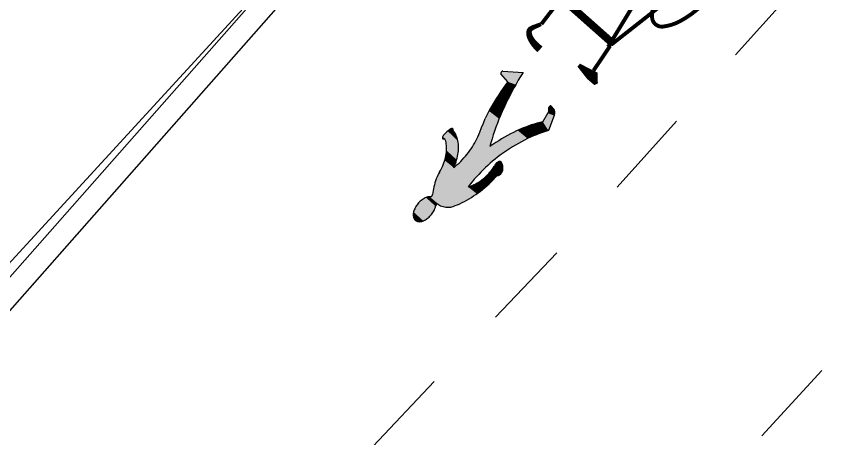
# Model space of a CAD drawing. Extents: x 421500 to 422711, y 436000 to 437000.
# Drawn here: x 422163.758 to 422168.431, y 436671.203 to 436673.574 of the extents above; entities that cross this region are included whole.
import ezdxf

# ---------------------------------------------------------------- set-up
doc = ezdxf.new("R2010")
doc.units = 0
doc.linetypes.add('716709-ExBase$0$BLIP', pattern=[1, 0.5, -0.5])
doc.layers.get('0').update_dxf_attribs({"color": 210})
for name, color, linetype in [('716709-ExBase$0$XC-LCCCarriageway', 251, 'Continuous'), ('716709-ExBase$0$XC-LCCVerges', 251, '716709-ExBase$0$BLIP'), ('Lines', 1, 'Continuous'), ('Pr-Kerb', 2, 'Continuous'), ('Pr-KerbEdge', 8, 'Continuous')]:
    doc.layers.add(name, color=color, linetype=linetype)

# ---------------------------------------------------------------- blocks, each defined once
blk = doc.blocks.new('1057S')
at = {"color": 0}
blk.add_line((-0.0634, 0.4198), (-0.0426, 0.3885), dxfattribs=at)
for points in [[(-0.2212, 1.0983, 0.0208, 0.0219, 0), (-0.2256, 1.1075, 0.0219, 0.0229, 0), (-0.2295, 1.1157, 0.0229, 0.0238, 0), (-0.233, 1.1229, 0.0238, 0.0245, 0), (-0.2361, 1.1292, 0.0245, 0.0252, 0), (-0.2388, 1.1348, 0.0252, 0.0258, 0), (-0.2411, 1.1398, 0.0258, 0.0263, 0), (-0.243, 1.1444, 0.0263, 0.0268, 0), (-0.2445, 1.1486, 0.0268, 0.0272, 0), (-0.2455, 1.1526, 0.0272, 0.0277, 0), (-0.2461, 1.1565, 0.0277, 0.0281, 0), (-0.2461, 1.1602, 0.0281, 0.0285, 0), (-0.2454, 1.164, 0.0285, 0.0289, 0), (-0.2439, 1.1677, 0.0289, 0.0294, 0), (-0.2416, 1.1714, 0.0294, 0.0299, 0), (-0.2384, 1.1753, 0.0299, 0.0305, 0), (-0.2342, 1.1793, 0.0305, 0.0313, 0), (-0.2288, 1.1835, 0.0313, 0.0321, 0), (-0.222, 1.1877, 0.0321, 0.0331, 0), (-0.2135, 1.1917, 0.0331, 0.0343, 0), (-0.203, 1.1954, 0.0343, 0.0357, 0), (-0.1902, 1.1986, 0.0357, 0.0374, 0), (-0.1749, 1.2011, 0.0374, 0.0394, 0), (-0.1566, 1.2028, 0.0394, 0.0417, 0), (-0.1352, 1.2034, 0.0417, 0.0417, 0)], [(0.0763, 1.1285, 0.0208, 0.0625, 0), (0.1717, 1.125, 0.0625, 0.0208, 0), (0.2147, 1.1434, 0.0208, 0.0208, 0)]]:
    blk.add_lwpolyline(points, format="xyseb", dxfattribs=at)
for points, const_width in [([(-0.2301, 0.951), (-0.2197, 1.0969)], 0.0208), ([(0.1345, 0.9406), (0.1553, 1.0969)], 0.0208), ([(-0.303, 0.3156), (-0.2888, 0.3622), (-0.2772, 0.4086), (-0.2678, 0.4547), (-0.2604, 0.5008), (-0.2545, 0.547), (-0.2499, 0.5936), (-0.2462, 0.6405), (-0.2431, 0.688), (-0.2403, 0.7359), (-0.2378, 0.7829), (-0.2356, 0.8273), (-0.2337, 0.8674), (-0.2322, 0.9015), (-0.2311, 0.9279), (-0.2304, 0.945), (-0.2301, 0.951)], 0.0208), ([(-0.2301, 0.9198), (0.1137, 0.9198)], 0.0417), ([(0.1104, 0.9308), (0.1246, 0.9308)], 0.0208), ([(0.1241, 0.9198), (0.1241, 0.951)], 0.0125), ([(0.2387, 0.3572), (0.1343, 0.9312)], 0.0208), ([(0.1345, 0.9198), (0.1345, 0.951)], 0.0125), ([(0.0407, 0.4614), (0.1241, 0.9198)], 0.0208), ([(-0.1989, 0.701), (-0.2301, 0.7635)], 0.0333), ([(-0.2237, 0.7663), (-0.2287, 0.7776)], 0.0125), ([(-0.2093, 0.7531), (-0.2301, 0.7948)], 0.00833), ([(-0.2268, 0.778), (-0.2281, 0.7818)], 0.00833), ([(-0.053, 0.3989), (-0.1989, 0.701)], 0.0329), ([(-0.053, 0.3989), (-0.1989, 0.701)], 0.0125), ([(-0.0239, 0.528), (-0.023, 0.5888)], 0.0417), ([(-0.0332, 0.5861), (-0.029, 0.5912), (-0.0248, 0.5947), (-0.0197, 0.5947), (-0.0168, 0.5917), (-0.0143, 0.5859)], 0.0125), ([(-0.0098, 0.4843), (-0.0292, 0.5398)], 0.0189), ([(-0.0634, 0.3989), (-0.053, 0.3677)], 0.0125), ([(0.2387, 0.3572), (0.2491, 0.3156)], 0.0208), ([(0.072, 0.3156), (0.2387, 0.3156)], 0.0417), ([(0.2491, 0.3156), (0.2387, 0.2947)], 0.0125), ([(0.0312, 0.1547), (0.0507, 0.1175)], 0.0189), ([(0.0507, 0.123), (0.0507, 0.065)], 0.0417), ([(0.0437, 0.0645), (0.0475, 0.0557), (0.053, 0.0547), (0.0577, 0.0609), (0.0627, 0.0713)], 0.0125)]:
    blk.add_lwpolyline(points, dxfattribs=dict(at, const_width=const_width))
at = {"color": 0, "const_width": 0.0208}
for points in [[(-0.303, 0.6906, 0.213749), (-0.3425, 0.6729, 0.093897), (-0.3915, 0.5914, 0.050566), (-0.4176, 0.4904, 0.037992), (-0.4282, 0.352, 0.037992), (-0.4176, 0.2137, 0.050566), (-0.3915, 0.1126, 0.093897), (-0.3425, 0.0312, 0.213749), (-0.303, 0.0135, 0.213749), (-0.2635, 0.0312, 0.093897), (-0.2146, 0.1126, 0.050566), (-0.1884, 0.2137, 0.037992), (-0.1779, 0.352, 0.037992), (-0.1884, 0.4904, 0.050566), (-0.2146, 0.5914, 0.093897), (-0.2635, 0.6729, 0.213749)], [(0.2387, 0.6906, 0.213749), (0.1992, 0.6729, 0.093897), (0.1502, 0.5914, 0.050566), (0.1241, 0.4904, 0.037992), (0.1136, 0.352, 0.037992), (0.1241, 0.2137, 0.050566), (0.1502, 0.1126, 0.093897), (0.1992, 0.0312, 0.213749), (0.2387, 0.0135, 0.213749), (0.2782, 0.0312, 0.093897), (0.3271, 0.1126, 0.050566), (0.3533, 0.2137, 0.037992), (0.3638, 0.352, 0.037992), (0.3533, 0.4904, 0.050566), (0.3271, 0.5914, 0.093897), (0.2782, 0.6729, 0.213749)], [(0.0095, 0.4823, 0.211848), (-0.0103, 0.4735, 0.094525), (-0.0347, 0.4334, 0.051213), (-0.0478, 0.3837, 0.038544), (-0.053, 0.3156, 0.038544), (-0.0478, 0.2475, 0.051213), (-0.0347, 0.1977, 0.094525), (-0.0103, 0.1577, 0.211848), (0.0095, 0.1489, 0.211848), (0.0293, 0.1577, 0.094525), (0.0537, 0.1977, 0.051213), (0.0667, 0.2475, 0.038544), (0.072, 0.3156, 0.038544), (0.0667, 0.3837, 0.051213), (0.0537, 0.4334, 0.094525), (0.0293, 0.4735, 0.211848)]]:
    blk.add_lwpolyline(points, format="xyb", close=True, dxfattribs=at)
at = {"color": 0}
for points in [[(-0.0383, 0.5868), (-0.0377, 0.5884), (-0.0371, 0.5898), (-0.0365, 0.5911), (-0.0358, 0.5922), (-0.0352, 0.5931), (-0.0346, 0.594), (-0.034, 0.5948), (-0.0334, 0.5955), (-0.0328, 0.5961), (-0.0322, 0.5967), (-0.0316, 0.5972), (-0.031, 0.5977), (-0.0305, 0.5981), (-0.0299, 0.5985), (-0.0293, 0.5989), (-0.0287, 0.5992), (-0.0281, 0.5995), (-0.0275, 0.5998), (-0.027, 0.6001), (-0.0264, 0.6004), (-0.0258, 0.6006), (-0.0252, 0.6007), (-0.0246, 0.6009), (-0.024, 0.601), (-0.0233, 0.601), (-0.0227, 0.601), (-0.0221, 0.601), (-0.0214, 0.6009), (-0.0208, 0.6008), (-0.0202, 0.6007), (-0.0196, 0.6005), (-0.0191, 0.6003), (-0.0186, 0.6001), (-0.0181, 0.5999), (-0.0176, 0.5996), (-0.0171, 0.5994), (-0.0167, 0.5991), (-0.0163, 0.5988), (-0.0159, 0.5984), (-0.0155, 0.5981), (-0.0152, 0.5978), (-0.0148, 0.5974), (-0.0144, 0.5971), (-0.0141, 0.5967), (-0.0137, 0.5963), (-0.0134, 0.5958), (-0.013, 0.5953), (-0.0126, 0.5947), (-0.0122, 0.5941), (-0.0118, 0.5934), (-0.0114, 0.5927), (-0.011, 0.5919), (-0.0105, 0.5911), (-0.0101, 0.5902), (-0.0096, 0.5893), (-0.0091, 0.5884)], [(0.0355, 0.065), (0.036, 0.0622), (0.0367, 0.0597), (0.0374, 0.0577), (0.0382, 0.0559), (0.0391, 0.0543), (0.04, 0.053), (0.0409, 0.0518), (0.0418, 0.0507), (0.0427, 0.0498), (0.0436, 0.0488), (0.0444, 0.048), (0.0453, 0.0472), (0.046, 0.0466), (0.0468, 0.0459), (0.0475, 0.0454), (0.0482, 0.045), (0.0488, 0.0446), (0.0494, 0.0443), (0.05, 0.0441), (0.0506, 0.044), (0.0511, 0.044), (0.0517, 0.044), (0.0523, 0.0442), (0.0529, 0.0444), (0.0535, 0.0446), (0.0541, 0.045), (0.0548, 0.0454), (0.0555, 0.046), (0.0563, 0.0467), (0.0571, 0.0474), (0.058, 0.0483), (0.0589, 0.0494), (0.0598, 0.0506), (0.0608, 0.052), (0.0619, 0.0535), (0.0631, 0.0553), (0.0643, 0.0573), (0.0656, 0.0596), (0.0669, 0.0621), (0.0684, 0.065)]]:
    blk.add_lwpolyline(points, dxfattribs=at)
for points in [[(-0.0387, 0.5873), (-0.0364, 0.5913), (-0.0334, 0.5962), (-0.0287, 0.5994)], [(-0.0334, 0.5962), (-0.0287, 0.5994), (-0.0241, 0.601), (-0.0184, 0.6006)], [(-0.0241, 0.601), (-0.0184, 0.6006), (-0.0148, 0.5982), (-0.0124, 0.5953)], [(-0.0148, 0.5982), (-0.0124, 0.5953), (-0.0101, 0.5909), (-0.0087, 0.5884)], [(0.0355, 0.0644), (0.0377, 0.0559), (0.0416, 0.0494), (0.0486, 0.0441)], [(0.0416, 0.0494), (0.0486, 0.0441), (0.0526, 0.0441), (0.0578, 0.0478)], [(0.0526, 0.0441), (0.0578, 0.0478), (0.0622, 0.0527), (0.0635, 0.0569)], [(0.0622, 0.0527), (0.0635, 0.0569), (0.0666, 0.0618), (0.0675, 0.065)]]:
    blk.add_solid(points, dxfattribs=at)
blk = doc.blocks.new('*U26')
at = {"linetype": 'Continuous'}
for points in [[(189.9161, 96.9712), (189.9133, 96.9686), (189.9591, 96.9709)], [(189.9591, 96.9709), (189.9133, 96.9686), (189.9619, 96.9683)], [(189.919, 96.9735), (189.9161, 96.9712), (189.9562, 96.9732)], [(189.9562, 96.9732), (189.9161, 96.9712), (189.9591, 96.9709)], [(189.9219, 96.9754), (189.919, 96.9735), (189.9532, 96.9752)], [(189.9532, 96.9752), (189.919, 96.9735), (189.9562, 96.9732)], [(189.925, 96.977), (189.9219, 96.9754), (189.9502, 96.9768)], [(189.9502, 96.9768), (189.9219, 96.9754), (189.9532, 96.9752)], [(189.9281, 96.9783), (189.925, 96.977), (189.9471, 96.9781)], [(189.9471, 96.9781), (189.925, 96.977), (189.9502, 96.9768)], [(189.9312, 96.9792), (189.9281, 96.9783), (189.944, 96.9791)], [(189.944, 96.9791), (189.9281, 96.9783), (189.9471, 96.9781)], [(189.9344, 96.9797), (189.9312, 96.9792), (189.9408, 96.9796)], [(189.9408, 96.9796), (189.9312, 96.9792), (189.944, 96.9791)], [(189.9376, 96.9798), (189.9344, 96.9797), (189.9408, 96.9796)], [(189.8935, 96.9282), (189.8925, 96.9232), (189.9814, 96.9276)], [(189.9814, 96.9276), (189.8925, 96.9232), (189.9824, 96.9225)], [(189.8947, 96.9332), (189.8935, 96.9282), (189.9803, 96.9325)], [(189.9803, 96.9325), (189.8935, 96.9282), (189.9814, 96.9276)], [(189.896, 96.938), (189.8947, 96.9332), (189.9789, 96.9374)], [(189.9789, 96.9374), (189.8947, 96.9332), (189.9803, 96.9325)], [(189.8976, 96.9426), (189.896, 96.938), (189.9774, 96.942)], [(189.9774, 96.942), (189.896, 96.938), (189.9789, 96.9374)], [(189.8994, 96.9471), (189.8976, 96.9426), (189.9757, 96.9465)], [(189.9757, 96.9465), (189.8976, 96.9426), (189.9774, 96.942)], [(189.9013, 96.9513), (189.8994, 96.9471), (189.9738, 96.9508)], [(189.9738, 96.9508), (189.8994, 96.9471), (189.9757, 96.9465)], [(189.9034, 96.9553), (189.9013, 96.9513), (189.9717, 96.9548)], [(189.9717, 96.9548), (189.9013, 96.9513), (189.9738, 96.9508)], [(189.9057, 96.959), (189.9034, 96.9553), (189.9694, 96.9586)], [(189.9694, 96.9586), (189.9034, 96.9553), (189.9717, 96.9548)], [(189.9081, 96.9625), (189.9057, 96.959), (189.967, 96.9621)], [(189.967, 96.9621), (189.9057, 96.959), (189.9694, 96.9586)], [(189.9106, 96.9657), (189.9081, 96.9625), (189.9645, 96.9653)], [(189.9645, 96.9653), (189.9081, 96.9625), (189.967, 96.9621)], [(189.9133, 96.9686), (189.9106, 96.9657), (189.9619, 96.9683)], [(189.9619, 96.9683), (189.9106, 96.9657), (189.9645, 96.9653)], [(189.8909, 96.9075), (189.8908, 96.9021), (189.9839, 96.9068)], [(189.9839, 96.9068), (189.8908, 96.9021), (189.984, 96.9015)], [(189.8908, 96.9021), (189.8909, 96.8968), (189.984, 96.9015)], [(189.8912, 96.9128), (189.8909, 96.9075), (189.9836, 96.9121)], [(189.9836, 96.9121), (189.8909, 96.9075), (189.9839, 96.9068)], [(189.984, 96.9015), (189.8909, 96.8968), (189.9839, 96.8961)], [(189.8909, 96.8968), (189.8912, 96.8915), (189.9839, 96.8961)], [(189.8918, 96.918), (189.8912, 96.9128), (189.9831, 96.9173)], [(189.9831, 96.9173), (189.8912, 96.9128), (189.9836, 96.9121)], [(189.9839, 96.8961), (189.8912, 96.8915), (189.9835, 96.8909)], [(189.8912, 96.8915), (189.8918, 96.8863), (189.9835, 96.8909)], [(189.8925, 96.9232), (189.8918, 96.918), (189.9824, 96.9225)], [(189.9824, 96.9225), (189.8918, 96.918), (189.9831, 96.9173)], [(189.9835, 96.8909), (189.8918, 96.8863), (189.9829, 96.8856)], [(189.8918, 96.8863), (189.8925, 96.8811), (189.9829, 96.8856)], [(189.9829, 96.8856), (189.8925, 96.8811), (189.9821, 96.8805)], [(189.8925, 96.8811), (189.8935, 96.8761), (189.9821, 96.8805)], [(189.9821, 96.8805), (189.8935, 96.8761), (189.9811, 96.8754)], [(189.8935, 96.8761), (189.8947, 96.8711), (189.9811, 96.8754)], [(189.9811, 96.8754), (189.8947, 96.8711), (189.9799, 96.8705)], [(189.8947, 96.8711), (189.8961, 96.8663), (189.9799, 96.8705)], [(189.9799, 96.8705), (189.8961, 96.8663), (189.9785, 96.8657)], [(189.8961, 96.8663), (189.8976, 96.8617), (189.9785, 96.8657)], [(189.9785, 96.8657), (189.8976, 96.8617), (189.9769, 96.8611)], [(189.8976, 96.8617), (189.8994, 96.8572), (189.9769, 96.8611)], [(189.9769, 96.8611), (189.8994, 96.8572), (189.9752, 96.8567)], [(189.8994, 96.8572), (189.9013, 96.853), (189.9752, 96.8567)], [(189.9752, 96.8567), (189.9013, 96.853), (189.9732, 96.8525)], [(189.9013, 96.853), (189.9034, 96.849), (189.9732, 96.8525)], [(189.9732, 96.8525), (189.9034, 96.849), (189.9725, 96.8509)], [(189.9725, 96.8509), (189.9034, 96.849), (189.9721, 96.8491)], [(189.9721, 96.8491), (189.9034, 96.849), (189.9718, 96.8472)], [(189.9034, 96.849), (189.9057, 96.8453), (189.9718, 96.8472)], [(189.9718, 96.8472), (189.9057, 96.8453), (189.9718, 96.8452)], [(189.9057, 96.8453), (189.9081, 96.8418), (189.9718, 96.8452)], [(189.9718, 96.8452), (189.9081, 96.8418), (189.9719, 96.8433)], [(189.9719, 96.8433), (189.9081, 96.8418), (189.9723, 96.8415)], [(189.9081, 96.8418), (189.9107, 96.8386), (189.9723, 96.8415)], [(189.9723, 96.8415), (189.9107, 96.8386), (189.9729, 96.8398)], [(189.9729, 96.8398), (189.9107, 96.8386), (189.9736, 96.8383)], [(189.9107, 96.8386), (189.9133, 96.8357), (189.9736, 96.8383)], [(189.9736, 96.8383), (189.9133, 96.8357), (189.9745, 96.837)], [(189.9745, 96.837), (189.9133, 96.8357), (189.9756, 96.8361)], [(189.9073, 96.7919), (189.9032, 96.7842), (190.0516, 96.7848)], [(189.9116, 96.7992), (189.9073, 96.7919), (190.044, 96.7973)], [(190.044, 96.7973), (189.9073, 96.7919), (190.0463, 96.7937)], [(190.0463, 96.7937), (189.9073, 96.7919), (190.0516, 96.7848)], [(189.9161, 96.8064), (189.9116, 96.7992), (190.0392, 96.8038)], [(190.0392, 96.8038), (189.9116, 96.7992), (190.0416, 96.8006)], [(190.0416, 96.8006), (189.9116, 96.7992), (190.044, 96.7973)], [(189.9756, 96.8361), (189.9133, 96.8357), (189.9767, 96.8355)], [(189.9133, 96.8357), (189.9161, 96.8331), (189.9767, 96.8355)], [(189.9767, 96.8355), (189.9161, 96.8331), (189.9778, 96.8353)], [(189.9778, 96.8353), (189.9161, 96.8331), (189.9829, 96.8348)], [(189.9829, 96.8348), (189.9161, 96.8331), (189.9879, 96.834)], [(189.9879, 96.834), (189.9161, 96.8331), (189.9929, 96.8329)], [(189.9161, 96.8331), (189.919, 96.8308), (189.9929, 96.8329)], [(189.9206, 96.8132), (189.9161, 96.8064), (190.0312, 96.8119)], [(190.0312, 96.8119), (189.9161, 96.8064), (190.034, 96.8094)], [(190.034, 96.8094), (189.9161, 96.8064), (190.0366, 96.8067)], [(190.0366, 96.8067), (189.9161, 96.8064), (190.0392, 96.8038)], [(189.9929, 96.8329), (189.919, 96.8308), (189.9979, 96.8314)], [(189.9979, 96.8314), (189.919, 96.8308), (190.0029, 96.8296)], [(189.919, 96.8308), (189.92, 96.8299), (190.0029, 96.8296)], [(189.92, 96.8299), (189.9209, 96.8287), (190.0029, 96.8296)], [(189.9214, 96.8146), (189.9206, 96.8132), (190.0312, 96.8119)], [(190.0029, 96.8296), (189.9209, 96.8287), (190.0078, 96.8275)], [(189.9209, 96.8287), (189.9217, 96.8272), (190.0078, 96.8275)], [(189.9221, 96.8162), (189.9214, 96.8146), (190.0267, 96.8157)], [(190.0267, 96.8157), (189.9214, 96.8146), (190.0312, 96.8119)], [(190.0078, 96.8275), (189.9217, 96.8272), (190.0126, 96.825)], [(189.9217, 96.8272), (189.9222, 96.8255), (190.0126, 96.825)], [(189.9225, 96.818), (189.9221, 96.8162), (190.0267, 96.8157)], [(189.9222, 96.8255), (189.9226, 96.8237), (190.0126, 96.825)], [(189.9228, 96.8199), (189.9225, 96.818), (190.0221, 96.8191)], [(190.0221, 96.8191), (189.9225, 96.818), (190.0267, 96.8157)], [(190.0126, 96.825), (189.9226, 96.8237), (190.0174, 96.8222)], [(189.9226, 96.8237), (189.9228, 96.8218), (190.0174, 96.8222)], [(190.0174, 96.8222), (189.9228, 96.8218), (190.0221, 96.8191)], [(189.9228, 96.8218), (189.9228, 96.8199), (190.0221, 96.8191)], [(189.8882, 96.7515), (189.8849, 96.7428), (190.0712, 96.7466)], [(189.8917, 96.76), (189.8882, 96.7515), (190.0666, 96.7565)], [(190.0666, 96.7565), (189.8882, 96.7515), (190.0712, 96.7466)], [(189.8954, 96.7683), (189.8917, 96.76), (190.0618, 96.7661)], [(190.0618, 96.7661), (189.8917, 96.76), (190.0666, 96.7565)], [(189.8992, 96.7764), (189.8954, 96.7683), (190.0568, 96.7756)], [(190.0568, 96.7756), (189.8954, 96.7683), (190.0618, 96.7661)], [(189.9032, 96.7842), (189.8992, 96.7764), (190.0568, 96.7756)], [(190.0516, 96.7848), (189.9032, 96.7842), (190.0568, 96.7756)], [(189.8742, 96.703), (189.8735, 96.6973), (190.0919, 96.6939)], [(189.8751, 96.7087), (189.8742, 96.703), (190.0881, 96.7049)], [(190.0881, 96.7049), (189.8742, 96.703), (190.0919, 96.6939)], [(189.8762, 96.7142), (189.8751, 96.7087), (190.0881, 96.7049)], [(189.8774, 96.7196), (189.8762, 96.7142), (190.0842, 96.7156)], [(190.0842, 96.7156), (189.8762, 96.7142), (190.0881, 96.7049)], [(189.8789, 96.7249), (189.8774, 96.7196), (190.0842, 96.7156)], [(189.8818, 96.734), (189.8789, 96.7249), (190.08, 96.7261)], [(190.08, 96.7261), (189.8789, 96.7249), (190.0842, 96.7156)], [(189.8849, 96.7428), (189.8818, 96.734), (190.0757, 96.7364)], [(190.0757, 96.7364), (189.8818, 96.734), (190.08, 96.7261)], [(190.0712, 96.7466), (189.8849, 96.7428), (190.0757, 96.7364)], [(189.8657, 96.6629), (189.8632, 96.6547), (190.0423, 96.661)], [(190.0423, 96.661), (189.8632, 96.6547), (190.042, 96.6468)], [(189.8679, 96.6713), (189.8657, 96.6629), (190.0423, 96.661)], [(189.87, 96.6799), (189.8679, 96.6713), (190.0988, 96.6716)], [(190.0988, 96.6716), (189.8679, 96.6713), (190.102, 96.6602)], [(189.8679, 96.6713), (190.0423, 96.661), (190.102, 96.6602)], [(189.8718, 96.6885), (189.87, 96.6799), (190.0954, 96.6829)], [(190.0954, 96.6829), (189.87, 96.6799), (190.0988, 96.6716)], [(189.8735, 96.6973), (189.8718, 96.6885), (190.0919, 96.6939)], [(190.0919, 96.6939), (189.8718, 96.6885), (190.0954, 96.6829)], [(190.0423, 96.661), (190.0459, 96.6557), (190.102, 96.6602)], [(190.102, 96.6602), (190.0459, 96.6557), (190.105, 96.6486)], [(189.8481, 96.6162), (189.8445, 96.6092), (189.9121, 96.6125)], [(189.8515, 96.6235), (189.8481, 96.6162), (189.9149, 96.6211)], [(189.9149, 96.6211), (189.8481, 96.6162), (189.9121, 96.6125)], [(189.8547, 96.631), (189.8515, 96.6235), (189.9176, 96.63)], [(189.9176, 96.63), (189.8515, 96.6235), (189.9149, 96.6211)], [(189.8577, 96.6387), (189.8547, 96.631), (190.0419, 96.6326)], [(190.0419, 96.6326), (189.8547, 96.631), (189.9176, 96.63)], [(189.8606, 96.6466), (189.8577, 96.6387), (190.0419, 96.6326)], [(189.8632, 96.6547), (189.8606, 96.6466), (190.042, 96.6468)], [(190.042, 96.6468), (189.8606, 96.6466), (190.0419, 96.6326)], [(190.0419, 96.6326), (189.9176, 96.63), (190.042, 96.6184)], [(189.9176, 96.63), (189.9194, 96.6202), (190.042, 96.6184)], [(189.9194, 96.6202), (189.921, 96.6103), (190.042, 96.6184)], [(190.042, 96.6184), (189.921, 96.6103), (190.0423, 96.6042)], [(190.0459, 96.6557), (190.0494, 96.6502), (190.105, 96.6486)], [(190.0494, 96.6502), (190.0528, 96.6444), (190.105, 96.6486)], [(190.105, 96.6486), (190.0528, 96.6444), (190.1078, 96.6369)], [(190.0528, 96.6444), (190.056, 96.6385), (190.1078, 96.6369)], [(190.056, 96.6385), (190.059, 96.6323), (190.1078, 96.6369)], [(190.1078, 96.6369), (190.059, 96.6323), (190.1103, 96.6251)], [(190.059, 96.6323), (190.0619, 96.6259), (190.1103, 96.6251)], [(190.0619, 96.6259), (190.0647, 96.6193), (190.1103, 96.6251)], [(190.1103, 96.6251), (190.0647, 96.6193), (190.1127, 96.6131)], [(190.0647, 96.6193), (190.0673, 96.6125), (190.1127, 96.6131)], [(189.82, 96.5723), (189.8154, 96.5671), (189.8951, 96.5722)], [(189.8951, 96.5722), (189.8154, 96.5671), (189.8912, 96.5648)], [(189.8244, 96.5777), (189.82, 96.5723), (189.8951, 96.5722)], [(189.8287, 96.5835), (189.8244, 96.5777), (189.8989, 96.5798)], [(189.8989, 96.5798), (189.8244, 96.5777), (189.8951, 96.5722)], [(189.8329, 96.5895), (189.8287, 96.5835), (189.9025, 96.5877)], [(189.9025, 96.5877), (189.8287, 96.5835), (189.8989, 96.5798)], [(189.9058, 96.5958), (189.8329, 96.5895), (189.9025, 96.5877)], [(189.8369, 96.5958), (189.8329, 96.5895), (189.9058, 96.5958)], [(189.8408, 96.6024), (189.8369, 96.5958), (189.9058, 96.5958)], [(189.8445, 96.6092), (189.8408, 96.6024), (189.9091, 96.604)], [(189.9091, 96.604), (189.8408, 96.6024), (189.9058, 96.5958)], [(189.9121, 96.6125), (189.8445, 96.6092), (189.9091, 96.604)], [(189.921, 96.6103), (189.9225, 96.6004), (190.0423, 96.6042)], [(190.0423, 96.6042), (189.9225, 96.6004), (190.0429, 96.59)], [(189.9225, 96.6004), (189.9237, 96.5903), (190.0429, 96.59)], [(189.9237, 96.5903), (189.9247, 96.5802), (190.0429, 96.59)], [(190.0429, 96.59), (189.9247, 96.5802), (190.0437, 96.5758)], [(189.9247, 96.5802), (189.9255, 96.5701), (190.0437, 96.5758)], [(190.0437, 96.5758), (189.9255, 96.5701), (190.0446, 96.5617)], [(189.9255, 96.5701), (189.926, 96.5599), (190.0446, 96.5617)], [(190.1127, 96.6131), (190.0673, 96.6125), (190.1149, 96.6011)], [(190.0673, 96.6125), (190.0697, 96.6056), (190.1149, 96.6011)], [(190.0697, 96.6056), (190.0719, 96.5985), (190.1149, 96.6011)], [(190.1149, 96.6011), (190.0719, 96.5985), (190.1168, 96.5889)], [(190.0719, 96.5985), (190.074, 96.5913), (190.1168, 96.5889)], [(190.074, 96.5913), (190.0759, 96.5839), (190.1168, 96.5889)], [(190.1168, 96.5889), (190.0759, 96.5839), (190.1186, 96.5767)], [(190.0759, 96.5839), (190.0776, 96.5764), (190.1186, 96.5767)], [(190.1186, 96.5767), (190.0776, 96.5764), (190.1201, 96.5644)], [(190.0776, 96.5764), (190.0792, 96.5688), (190.1201, 96.5644)], [(190.0792, 96.5688), (190.0805, 96.5611), (190.1201, 96.5644)], [(189.7646, 96.5348), (189.7645, 96.5326), (189.8694, 96.5316)], [(189.7645, 96.5326), (189.7649, 96.5258), (189.8694, 96.5316)], [(189.7649, 96.5369), (189.7646, 96.5348), (189.8694, 96.5316)], [(189.7654, 96.539), (189.7649, 96.5369), (189.8741, 96.5377)], [(189.8741, 96.5377), (189.7649, 96.5369), (189.8694, 96.5316)], [(189.8694, 96.5316), (189.7649, 96.5258), (189.8646, 96.5258)], [(189.7649, 96.5258), (189.7654, 96.5191), (189.8597, 96.5203)], [(189.8646, 96.5258), (189.7649, 96.5258), (189.8597, 96.5203)], [(189.7661, 96.5408), (189.7654, 96.539), (189.7805, 96.5399)], [(189.7805, 96.5399), (189.7654, 96.539), (189.8741, 96.5377)], [(189.7669, 96.5425), (189.7661, 96.5408), (189.7797, 96.5417)], [(189.7797, 96.5417), (189.7661, 96.5408), (189.7805, 96.5399)], [(189.7679, 96.544), (189.7669, 96.5425), (189.7788, 96.5433)], [(189.7788, 96.5433), (189.7669, 96.5425), (189.7797, 96.5417)], [(189.769, 96.5452), (189.7679, 96.544), (189.7778, 96.5446)], [(189.7778, 96.5446), (189.7679, 96.544), (189.7788, 96.5433)], [(189.7702, 96.5461), (189.769, 96.5452), (189.7766, 96.5457)], [(189.7766, 96.5457), (189.769, 96.5452), (189.7778, 96.5446)], [(189.7714, 96.5467), (189.7702, 96.5461), (189.7754, 96.5464)], [(189.7754, 96.5464), (189.7702, 96.5461), (189.7766, 96.5457)], [(189.7741, 96.5469), (189.7714, 96.5467), (189.7754, 96.5464)], [(189.7728, 96.5469), (189.7714, 96.5467), (189.7741, 96.5469)], [(189.7857, 96.5428), (189.7805, 96.5399), (189.8741, 96.5377)], [(189.7909, 96.546), (189.7857, 96.5428), (189.8786, 96.5441)], [(189.8786, 96.5441), (189.7857, 96.5428), (189.8741, 96.5377)], [(189.796, 96.5496), (189.7909, 96.546), (189.8786, 96.5441)], [(189.801, 96.5535), (189.796, 96.5496), (189.8829, 96.5507)], [(189.8829, 96.5507), (189.796, 96.5496), (189.8786, 96.5441)], [(189.8059, 96.5577), (189.801, 96.5535), (189.8872, 96.5576)], [(189.8872, 96.5576), (189.801, 96.5535), (189.8829, 96.5507)], [(189.8107, 96.5622), (189.8059, 96.5577), (189.8872, 96.5576)], [(189.8154, 96.5671), (189.8107, 96.5622), (189.8912, 96.5648)], [(189.8912, 96.5648), (189.8107, 96.5622), (189.8872, 96.5576)], [(190.0446, 96.5617), (189.926, 96.5599), (190.0458, 96.5476)], [(189.926, 96.5599), (189.9264, 96.5497), (190.0458, 96.5476)], [(189.9265, 96.5292), (189.9262, 96.519), (190.0488, 96.5197)], [(189.9264, 96.5497), (189.9265, 96.5395), (190.0458, 96.5476)], [(190.0458, 96.5476), (189.9265, 96.5395), (190.0472, 96.5336)], [(189.9265, 96.5395), (189.9265, 96.5292), (190.0472, 96.5336)], [(190.0472, 96.5336), (189.9265, 96.5292), (190.0488, 96.5197)], [(190.1201, 96.5644), (190.0805, 96.5611), (190.1214, 96.552)], [(190.0805, 96.5611), (190.0816, 96.5533), (190.1214, 96.552)], [(190.0816, 96.5533), (190.0826, 96.5454), (190.1214, 96.552)], [(190.1214, 96.552), (190.0826, 96.5454), (190.1225, 96.5395)], [(190.0826, 96.5454), (190.0831, 96.538), (190.1225, 96.5395)], [(190.1225, 96.5395), (190.0831, 96.538), (190.1234, 96.527)], [(190.0831, 96.538), (190.0833, 96.5306), (190.1234, 96.527)], [(190.0833, 96.5306), (190.0834, 96.5231), (190.1234, 96.527)], [(190.1234, 96.527), (190.0834, 96.5231), (190.1241, 96.5145)], [(189.8597, 96.5203), (189.7654, 96.5191), (189.8547, 96.5151)], [(189.7654, 96.5191), (189.7662, 96.5124), (189.8547, 96.5151)], [(189.8547, 96.5151), (189.7662, 96.5124), (189.8496, 96.5103)], [(189.7662, 96.5124), (189.7671, 96.5057), (189.8496, 96.5103)], [(189.8496, 96.5103), (189.7671, 96.5057), (189.8443, 96.5057)], [(189.7671, 96.5057), (189.7682, 96.4992), (189.8443, 96.5057)], [(189.8443, 96.5057), (189.7682, 96.4992), (189.839, 96.5015)], [(189.839, 96.5015), (189.7682, 96.4992), (189.8335, 96.4975)], [(189.7682, 96.4992), (189.7695, 96.4927), (189.8335, 96.4975)], [(189.8335, 96.4975), (189.7695, 96.4927), (189.828, 96.494)], [(189.828, 96.494), (189.7695, 96.4927), (189.8225, 96.4907)], [(189.7695, 96.4927), (189.771, 96.4864), (189.8225, 96.4907)], [(189.8225, 96.4907), (189.771, 96.4864), (189.8168, 96.4878)], [(189.8168, 96.4878), (189.771, 96.4864), (189.8111, 96.4853)], [(189.771, 96.4864), (189.7727, 96.4802), (189.8111, 96.4853)], [(189.8111, 96.4853), (189.7727, 96.4802), (189.8053, 96.4831)], [(189.8053, 96.4831), (189.7727, 96.4802), (189.7995, 96.4813)], [(189.7995, 96.4813), (189.7727, 96.4802), (189.7937, 96.4798)], [(189.7727, 96.4802), (189.7733, 96.4783), (189.7937, 96.4798)], [(189.7937, 96.4798), (189.7733, 96.4783), (189.7878, 96.4787)], [(189.9241, 96.4885), (189.9229, 96.4785), (190.0549, 96.4783)], [(189.925, 96.4986), (189.9241, 96.4885), (190.0527, 96.492)], [(190.0527, 96.492), (189.9241, 96.4885), (190.0549, 96.4783)], [(189.9257, 96.5088), (189.925, 96.4986), (190.0507, 96.5058)], [(190.0507, 96.5058), (189.925, 96.4986), (190.0527, 96.492)], [(189.9262, 96.519), (189.9257, 96.5088), (190.0507, 96.5058)], [(190.0488, 96.5197), (189.9262, 96.519), (190.0507, 96.5058)], [(190.0804, 96.4863), (190.0791, 96.4791), (190.1331, 96.4838)], [(190.1331, 96.4838), (190.0791, 96.4791), (190.1324, 96.4814)], [(190.1324, 96.4814), (190.0791, 96.4791), (190.1315, 96.479)], [(190.0814, 96.4935), (190.0804, 96.4863), (190.1342, 96.4919)], [(190.1342, 96.4919), (190.0804, 96.4863), (190.134, 96.4891)], [(190.134, 96.4891), (190.0804, 96.4863), (190.1337, 96.4865)], [(190.1337, 96.4865), (190.0804, 96.4863), (190.1331, 96.4838)], [(190.0822, 96.5008), (190.0814, 96.4935), (190.1334, 96.5)], [(190.1334, 96.5), (190.0814, 96.4935), (190.1338, 96.4974)], [(190.1338, 96.4974), (190.0814, 96.4935), (190.1341, 96.4947)], [(190.1341, 96.4947), (190.0814, 96.4935), (190.1342, 96.4919)], [(190.0828, 96.5082), (190.0822, 96.5008), (190.1309, 96.5072)], [(190.1309, 96.5072), (190.0822, 96.5008), (190.1319, 96.505)], [(190.1319, 96.505), (190.0822, 96.5008), (190.1328, 96.5026)], [(190.1328, 96.5026), (190.0822, 96.5008), (190.1334, 96.5)], [(190.0832, 96.5157), (190.0828, 96.5082), (190.1241, 96.5145)], [(190.1241, 96.5145), (190.0828, 96.5082), (190.1256, 96.5136)], [(190.1256, 96.5136), (190.0828, 96.5082), (190.1271, 96.5124)], [(190.1271, 96.5124), (190.0828, 96.5082), (190.1285, 96.5109)], [(190.1285, 96.5109), (190.0828, 96.5082), (190.1298, 96.5092)], [(190.1298, 96.5092), (190.0828, 96.5082), (190.1309, 96.5072)], [(190.0834, 96.5231), (190.0832, 96.5157), (190.1241, 96.5145)], [(189.7878, 96.4787), (189.7733, 96.4783), (189.787, 96.4769)], [(189.7733, 96.4783), (189.7741, 96.4766), (189.787, 96.4769)], [(189.787, 96.4769), (189.7741, 96.4766), (189.7861, 96.4754)], [(189.7741, 96.4766), (189.7751, 96.4751), (189.7861, 96.4754)], [(189.7861, 96.4754), (189.7751, 96.4751), (189.785, 96.4741)], [(189.7751, 96.4751), (189.7762, 96.4739), (189.785, 96.4741)], [(189.785, 96.4741), (189.7762, 96.4739), (189.7838, 96.4731)], [(189.7762, 96.4739), (189.7774, 96.4729), (189.7838, 96.4731)], [(189.7838, 96.4731), (189.7774, 96.4729), (189.7826, 96.4724)], [(189.7774, 96.4729), (189.7787, 96.4723), (189.7826, 96.4724)], [(189.7826, 96.4724), (189.7787, 96.4723), (189.7813, 96.472)], [(189.7787, 96.4723), (189.78, 96.472), (189.7813, 96.472)], [(189.9163, 96.4391), (189.9142, 96.4295), (190.0628, 96.4377)], [(190.0628, 96.4377), (189.9142, 96.4295), (190.0665, 96.423)], [(189.9183, 96.4488), (189.9163, 96.4391), (190.0628, 96.4377)], [(189.9201, 96.4586), (189.9183, 96.4488), (190.06, 96.4511)], [(190.06, 96.4511), (189.9183, 96.4488), (190.0628, 96.4377)], [(189.9216, 96.4685), (189.9201, 96.4586), (190.0574, 96.4647)], [(190.0574, 96.4647), (189.9201, 96.4586), (190.06, 96.4511)], [(189.9229, 96.4785), (189.9216, 96.4685), (190.0549, 96.4783)], [(190.0549, 96.4783), (189.9216, 96.4685), (190.0574, 96.4647)], [(190.0784, 96.4733), (190.0783, 96.4703), (190.1269, 96.4707)], [(190.1269, 96.4707), (190.0783, 96.4703), (190.1243, 96.4669)], [(190.0783, 96.4703), (190.0784, 96.4673), (190.1243, 96.4669)], [(190.0786, 96.4762), (190.0784, 96.4733), (190.1293, 96.4748)], [(190.1293, 96.4748), (190.0784, 96.4733), (190.1269, 96.4707)], [(190.0784, 96.4673), (190.0788, 96.4644), (190.1243, 96.4669)], [(190.0791, 96.4791), (190.0786, 96.4762), (190.1315, 96.479)], [(190.1315, 96.479), (190.0786, 96.4762), (190.1293, 96.4748)], [(190.1243, 96.4669), (190.0788, 96.4644), (190.1216, 96.4634)], [(190.0788, 96.4644), (190.0793, 96.4616), (190.1216, 96.4634)], [(190.1216, 96.4634), (190.0793, 96.4616), (190.1188, 96.4602)], [(190.0793, 96.4616), (190.08, 96.4589), (190.1188, 96.4602)], [(190.1188, 96.4602), (190.08, 96.4589), (190.1159, 96.4572)], [(190.08, 96.4589), (190.081, 96.4563), (190.1159, 96.4572)], [(190.1159, 96.4572), (190.081, 96.4563), (190.1129, 96.4546)], [(190.081, 96.4563), (190.0821, 96.454), (190.1129, 96.4546)], [(190.1129, 96.4546), (190.0821, 96.454), (190.1098, 96.4522)], [(190.0821, 96.454), (190.0833, 96.4519), (190.1098, 96.4522)], [(190.1098, 96.4522), (190.0833, 96.4519), (190.1066, 96.4502)], [(190.0833, 96.4519), (190.0847, 96.45), (190.1066, 96.4502)], [(190.1066, 96.4502), (190.0847, 96.45), (190.1033, 96.4485)], [(190.0847, 96.45), (190.0863, 96.4485), (190.1033, 96.4485)], [(190.0863, 96.4485), (190.0879, 96.4472), (190.1, 96.4472)], [(190.1033, 96.4485), (190.0863, 96.4485), (190.1, 96.4472)], [(190.0879, 96.4472), (190.0896, 96.4463), (190.1, 96.4472)], [(190.1, 96.4472), (190.0896, 96.4463), (190.0967, 96.4461)], [(190.0896, 96.4463), (190.0913, 96.4458), (190.0967, 96.4461)], [(190.0967, 96.4461), (190.0913, 96.4458), (190.0949, 96.4457)], [(190.0913, 96.4458), (190.0931, 96.4455), (190.0949, 96.4457)], [(189.9058, 96.3996), (189.8996, 96.3794), (189.9819, 96.3887)], [(189.9957, 96.42), (189.9058, 96.3996), (189.9887, 96.4044)], [(189.9118, 96.42), (189.9058, 96.3996), (189.9957, 96.42)], [(189.9887, 96.4044), (189.9058, 96.3996), (189.9819, 96.3887)], [(189.9142, 96.4295), (189.9118, 96.42), (190.0665, 96.423)], [(190.0665, 96.423), (189.9118, 96.42), (189.9957, 96.42)], [(190.0665, 96.423), (189.9957, 96.42), (190.0704, 96.4083)], [(189.9957, 96.42), (189.9997, 96.4056), (190.0704, 96.4083)], [(190.0704, 96.4083), (189.9997, 96.4056), (190.0744, 96.3938)], [(189.9997, 96.4056), (190.0039, 96.3913), (190.0744, 96.3938)], [(190.0744, 96.3938), (190.0039, 96.3913), (190.0786, 96.3794)], [(190.0039, 96.3913), (190.0083, 96.3772), (190.0786, 96.3794)], [(189.8932, 96.3593), (189.8867, 96.3394), (189.9688, 96.3566)], [(189.9688, 96.3566), (189.8867, 96.3394), (189.9625, 96.3402)], [(189.8996, 96.3794), (189.8932, 96.3593), (189.9752, 96.3727)], [(189.9752, 96.3727), (189.8932, 96.3593), (189.9688, 96.3566)], [(189.9819, 96.3887), (189.8996, 96.3794), (189.9752, 96.3727)], [(190.0786, 96.3794), (190.0083, 96.3772), (190.0831, 96.3652)], [(190.0083, 96.3772), (190.0129, 96.3632), (190.0831, 96.3652)], [(190.0831, 96.3652), (190.0129, 96.3632), (190.0877, 96.3512)], [(190.0129, 96.3632), (190.0176, 96.3495), (190.0877, 96.3512)], [(190.0877, 96.3512), (190.0176, 96.3495), (190.0925, 96.3373)], [(190.0176, 96.3495), (190.0225, 96.3359), (190.0925, 96.3373)], [(189.8766, 96.3049), (189.8734, 96.29), (189.9448, 96.29)], [(189.8799, 96.3196), (189.8766, 96.3049), (189.9506, 96.3069)], [(189.9506, 96.3069), (189.8766, 96.3049), (189.9448, 96.29)], [(189.8867, 96.3394), (189.8799, 96.3196), (189.9564, 96.3236)], [(189.9564, 96.3236), (189.8799, 96.3196), (189.9506, 96.3069)], [(189.9625, 96.3402), (189.8867, 96.3394), (189.9564, 96.3236)], [(190.0925, 96.3373), (190.0225, 96.3359), (190.0974, 96.3236)], [(190.0225, 96.3359), (190.0276, 96.3224), (190.0974, 96.3236)], [(190.0974, 96.3236), (190.0276, 96.3224), (190.1026, 96.3101)], [(190.0276, 96.3224), (190.0329, 96.3092), (190.1026, 96.3101)], [(190.1026, 96.3101), (190.0329, 96.3092), (190.1079, 96.2968)], [(190.0329, 96.3092), (190.0383, 96.2961), (190.1079, 96.2968)], [(189.8677, 96.2599), (189.8651, 96.2447), (189.934, 96.2556)], [(189.8705, 96.275), (189.8677, 96.2599), (189.9393, 96.2729)], [(189.9393, 96.2729), (189.8677, 96.2599), (189.934, 96.2556)], [(189.9448, 96.29), (189.8705, 96.275), (189.9393, 96.2729)], [(189.8734, 96.29), (189.8705, 96.275), (189.9448, 96.29)], [(190.1079, 96.2968), (190.0383, 96.2961), (190.1134, 96.2836)], [(190.0383, 96.2961), (190.0439, 96.2833), (190.1134, 96.2836)], [(190.1134, 96.2836), (190.0439, 96.2833), (190.1191, 96.2707)], [(190.0439, 96.2833), (190.0497, 96.2706), (190.1191, 96.2707)], [(190.1191, 96.2707), (190.0497, 96.2706), (190.1249, 96.258)], [(190.0497, 96.2706), (190.0556, 96.2581), (190.1249, 96.258)], [(190.0556, 96.2581), (190.0617, 96.2459), (190.1249, 96.258)], [(190.1249, 96.258), (190.0617, 96.2459), (190.1309, 96.2455)], [(189.8605, 96.2141), (189.8585, 96.1987), (189.9193, 96.2028)], [(189.8627, 96.2295), (189.8605, 96.2141), (189.924, 96.2206)], [(189.924, 96.2206), (189.8605, 96.2141), (189.9193, 96.2028)], [(189.8651, 96.2447), (189.8627, 96.2295), (189.9289, 96.2382)], [(189.9289, 96.2382), (189.8627, 96.2295), (189.924, 96.2206)], [(189.934, 96.2556), (189.8651, 96.2447), (189.9289, 96.2382)], [(190.0617, 96.2459), (190.0679, 96.2339), (190.1309, 96.2455)], [(190.1309, 96.2455), (190.0679, 96.2339), (190.1371, 96.2332)], [(190.0679, 96.2339), (190.0743, 96.2221), (190.1371, 96.2332)], [(190.1371, 96.2332), (190.0743, 96.2221), (190.1434, 96.2211)], [(190.0743, 96.2221), (190.0808, 96.2105), (190.1434, 96.2211)], [(190.1434, 96.2211), (190.0808, 96.2105), (190.1498, 96.2093)], [(189.8551, 96.1677), (189.8536, 96.1521), (189.9104, 96.1669)], [(189.8567, 96.1832), (189.8551, 96.1677), (189.9104, 96.1669)], [(189.8585, 96.1987), (189.8567, 96.1832), (189.9147, 96.1849)], [(189.9147, 96.1849), (189.8567, 96.1832), (189.9104, 96.1669)], [(189.9193, 96.2028), (189.8585, 96.1987), (189.9147, 96.1849)], [(190.0808, 96.2105), (190.0875, 96.1992), (190.1498, 96.2093)], [(190.1498, 96.2093), (190.0875, 96.1992), (190.1565, 96.1977)], [(190.0875, 96.1992), (190.0943, 96.1881), (190.1565, 96.1977)], [(190.1565, 96.1977), (190.0943, 96.1881), (190.1632, 96.1864)], [(190.0943, 96.1881), (190.1013, 96.1772), (190.1632, 96.1864)], [(190.1632, 96.1864), (190.1013, 96.1772), (190.1702, 96.1753)], [(190.1013, 96.1772), (190.1084, 96.1666), (190.1702, 96.1753)], [(190.1702, 96.1753), (190.1084, 96.1666), (190.1772, 96.1644)], [(189.8524, 96.1365), (189.8513, 96.1208), (189.9024, 96.1305)], [(189.9024, 96.1305), (189.8513, 96.1208), (189.8987, 96.1121)], [(189.8536, 96.1521), (189.8524, 96.1365), (189.9063, 96.1487)], [(189.9063, 96.1487), (189.8524, 96.1365), (189.9024, 96.1305)], [(189.9104, 96.1669), (189.8536, 96.1521), (189.9063, 96.1487)], [(190.1084, 96.1666), (190.1156, 96.1563), (190.1772, 96.1644)], [(190.1772, 96.1644), (190.1156, 96.1563), (190.1844, 96.1539)], [(190.1156, 96.1563), (190.123, 96.1462), (190.1844, 96.1539)], [(190.1305, 96.1364), (190.1229, 96.0839), (190.1572, 96.0715)], [(190.1844, 96.1539), (190.123, 96.1462), (190.1305, 96.1364)], [(190.1844, 96.1539), (190.1305, 96.1364), (190.1572, 96.0715)], [(189.7915, 96.078), (189.7907, 96.0769), (189.8919, 96.0749)], [(189.7924, 96.0788), (189.7915, 96.078), (189.8919, 96.0749)], [(189.7934, 96.0793), (189.7924, 96.0788), (189.8919, 96.0749)], [(189.8498, 96.0893), (189.7934, 96.0793), (189.8919, 96.0749)], [(189.8504, 96.1051), (189.8498, 96.0893), (189.8952, 96.0935)], [(189.8952, 96.0935), (189.8498, 96.0893), (189.8919, 96.0749)], [(189.8513, 96.1208), (189.8504, 96.1051), (189.8987, 96.1121)], [(189.8987, 96.1121), (189.8504, 96.1051), (189.8952, 96.0935)], [(190.1217, 96.0782), (190.1208, 96.0755), (190.1572, 96.0715)], [(190.1224, 96.081), (190.1217, 96.0782), (190.1572, 96.0715)], [(190.1229, 96.0839), (190.1224, 96.081), (190.1572, 96.0715)], [(189.7893, 96.0725), (189.7891, 96.0708), (189.8888, 96.0562)], [(189.7891, 96.0708), (189.7892, 96.0691), (189.8888, 96.0562)], [(189.7892, 96.0691), (189.7895, 96.0675), (189.8888, 96.0562)], [(189.7896, 96.0741), (189.7893, 96.0725), (189.8888, 96.0562)], [(189.7895, 96.0675), (189.7899, 96.0659), (189.8888, 96.0562)], [(189.7901, 96.0756), (189.7896, 96.0741), (189.8919, 96.0749)], [(189.8919, 96.0749), (189.7896, 96.0741), (189.8888, 96.0562)], [(189.7899, 96.0659), (189.7905, 96.0646), (189.8888, 96.0562)], [(189.7907, 96.0769), (189.7901, 96.0756), (189.8919, 96.0749)], [(189.7905, 96.0646), (189.7912, 96.0634), (189.8888, 96.0562)], [(189.7912, 96.0634), (189.7921, 96.0625), (189.8888, 96.0562)], [(189.7921, 96.0625), (189.886, 96.0374), (189.8888, 96.0562)], [(189.7921, 96.0625), (189.8833, 96.0185), (189.886, 96.0374)], [(189.7921, 96.0625), (189.8809, 95.9995), (189.8833, 96.0185)], [(190.1065, 96.0518), (190.1064, 96.0504), (190.143, 96.0507)], [(190.143, 96.0507), (190.1064, 96.0504), (190.1408, 96.0494)], [(190.1064, 96.0504), (190.1065, 96.0489), (190.1408, 96.0494)], [(190.1067, 96.0532), (190.1065, 96.0518), (190.1452, 96.0524)], [(190.1452, 96.0524), (190.1065, 96.0518), (190.143, 96.0507)], [(190.1408, 96.0494), (190.1065, 96.0489), (190.1384, 96.0484)], [(190.1065, 96.0489), (190.1067, 96.0475), (190.1384, 96.0484)], [(190.1071, 96.0545), (190.1067, 96.0532), (190.1473, 96.0543)], [(190.1473, 96.0543), (190.1067, 96.0532), (190.1452, 96.0524)], [(190.1384, 96.0484), (190.1067, 96.0475), (190.1361, 96.0478)], [(190.1361, 96.0478), (190.1067, 96.0475), (190.1116, 96.0427)], [(190.1067, 96.0475), (190.1071, 96.0462), (190.1116, 96.0427)], [(190.1076, 96.0557), (190.1071, 96.0545), (190.1473, 96.0543)], [(190.1071, 96.0462), (190.1077, 96.0451), (190.1116, 96.0427)], [(190.1083, 96.0567), (190.1076, 96.0557), (190.1493, 96.0566)], [(190.1493, 96.0566), (190.1076, 96.0557), (190.1473, 96.0543)], [(190.1077, 96.0451), (190.1083, 96.0441), (190.1116, 96.0427)], [(190.116, 96.0664), (190.1083, 96.0567), (190.1545, 96.0649)], [(190.1545, 96.0649), (190.1083, 96.0567), (190.1529, 96.0619)], [(190.1529, 96.0619), (190.1083, 96.0567), (190.1512, 96.0591)], [(190.1512, 96.0591), (190.1083, 96.0567), (190.1493, 96.0566)], [(190.1083, 96.0441), (190.1091, 96.0434), (190.1116, 96.0427)], [(190.1091, 96.0434), (190.1099, 96.0429), (190.1116, 96.0427)], [(190.1099, 96.0429), (190.1108, 96.0427), (190.1116, 96.0427)], [(190.1174, 96.0683), (190.116, 96.0664), (190.1559, 96.0681)], [(190.1559, 96.0681), (190.116, 96.0664), (190.1545, 96.0649)], [(190.1187, 96.0705), (190.1174, 96.0683), (190.1559, 96.0681)], [(190.1198, 96.0729), (190.1187, 96.0705), (190.1572, 96.0715)], [(190.1572, 96.0715), (190.1187, 96.0705), (190.1559, 96.0681)], [(190.1208, 96.0755), (190.1198, 96.0729), (190.1572, 96.0715)]]:
    blk.add_solid(points, dxfattribs=at)
blk = doc.blocks.new('rmpeds')
at = {"linetype": 'Continuous'}
for p, q in [((0.1305, 0.1364), (0.1229, 0.0839)), ((0.1572, 0.0715), (0.1844, 0.1539)), ((-0.1502, 0.0893), (-0.2066, 0.0793)), ((-0.2079, 0.0625), (-0.1191, -0.0005)), ((0.116, 0.0664), (0.1083, 0.0567)), ((0.1116, 0.0427), (0.1361, 0.0478))]:
    blk.add_line(p, q, dxfattribs=at)
at = {"linetype": 'Continuous', "extrusion": (0, 0, -1), "flags": 128}
for points in [[(0.081, 0.8308), (0.0845, 0.8336), (0.0878, 0.8369), (0.091, 0.8406), (0.094, 0.8448), (0.0968, 0.8493), (0.0993, 0.8543), (0.1015, 0.8595), (0.1035, 0.8651), (0.1052, 0.8709), (0.1067, 0.8769), (0.1078, 0.8831), (0.1086, 0.8894), (0.109, 0.8959), (0.1092, 0.9023), (0.109, 0.9088), (0.1085, 0.9152), (0.1077, 0.9215), (0.1066, 0.9277), (0.1052, 0.9337), (0.1035, 0.9395), (0.1014, 0.9451), (0.0992, 0.9503), (0.0966, 0.9552), (0.0939, 0.9598), (0.0909, 0.9639), (0.0877, 0.9676), (0.0843, 0.9709), (0.0808, 0.9736), (0.0772, 0.9759), (0.0735, 0.9777), (0.0697, 0.9789), (0.0658, 0.9797), (0.0619, 0.9798), (0.058, 0.9795), (0.0542, 0.9786), (0.0504, 0.9771), (0.0467, 0.9752), (0.0431, 0.9727), (0.0397, 0.9698), (0.0364, 0.9664), (0.0332, 0.9625), (0.0303, 0.9582), (0.0276, 0.9535), (0.0252, 0.9485), (0.023, 0.9432), (0.0211, 0.9375), (0.0195, 0.9316), (0.0182, 0.9256), (0.0172, 0.9193), (0.0165, 0.9129), (0.0161, 0.9065), (0.016, 0.9), (0.0163, 0.8936), (0.0169, 0.8872), (0.0178, 0.8809), (0.019, 0.8747), (0.0205, 0.8688), (0.0223, 0.8631), (0.0244, 0.8576), (0.0268, 0.8525)], [(0.0222, 0.8353), (0.0237, 0.8357), (0.0251, 0.8367), (0.0264, 0.8383), (0.0273, 0.8403), (0.028, 0.8427), (0.0282, 0.8452), (0.0281, 0.8478), (0.0276, 0.8503), (0.0268, 0.8525)], [(0.1211, 0.7249), (0.1175, 0.736), (0.1136, 0.7467), (0.1095, 0.7572), (0.1051, 0.7674), (0.1004, 0.7773), (0.0955, 0.7868), (0.0903, 0.796), (0.0849, 0.8048), (0.0794, 0.8132)], [(0.081, 0.8308), (0.0798, 0.8297), (0.0787, 0.8281), (0.0779, 0.8261), (0.0774, 0.8239), (0.0772, 0.8216), (0.0773, 0.8193), (0.0777, 0.817), (0.0784, 0.815), (0.0794, 0.8132)], [(0.0222, 0.8353), (0.0152, 0.8346), (0.0083, 0.8332), (0.0015, 0.8312), (-0.0053, 0.8286), (-0.012, 0.8253), (-0.0186, 0.8215), (-0.025, 0.817), (-0.0312, 0.8119)], [(-0.0312, 0.8119), (-0.0353, 0.8081), (-0.0392, 0.8038), (-0.0428, 0.799), (-0.0463, 0.7937)], [(-0.0463, 0.7937), (-0.0529, 0.7825), (-0.0593, 0.7709), (-0.0654, 0.7589), (-0.0712, 0.7466), (-0.0768, 0.7339), (-0.0821, 0.7209), (-0.0871, 0.7076), (-0.0919, 0.6939), (-0.0963, 0.6801), (-0.1004, 0.6659), (-0.1043, 0.6515), (-0.1078, 0.6369), (-0.111, 0.6221), (-0.1138, 0.6071), (-0.1164, 0.592), (-0.1186, 0.5767), (-0.1205, 0.5613), (-0.122, 0.5458), (-0.1232, 0.5302), (-0.1241, 0.5145)], [(0.1265, 0.6973), (0.1252, 0.7068), (0.1234, 0.716), (0.1211, 0.7249)], [(0.1265, 0.6973), (0.1286, 0.6864), (0.131, 0.6756), (0.1337, 0.665), (0.1368, 0.6547), (0.1401, 0.6446), (0.1438, 0.6348), (0.1477, 0.6254), (0.1519, 0.6162), (0.1564, 0.6075), (0.1611, 0.5991), (0.1661, 0.5911), (0.1713, 0.5835), (0.1767, 0.5763), (0.1823, 0.5696), (0.1881, 0.5634), (0.1941, 0.5577), (0.2003, 0.5525), (0.2066, 0.5478), (0.213, 0.5436), (0.2195, 0.5399)], [(0.0824, 0.63), (0.0857, 0.6193), (0.0892, 0.6088), (0.093, 0.5986), (0.0971, 0.5887), (0.1014, 0.5792), (0.106, 0.5699), (0.1109, 0.561), (0.1159, 0.5525), (0.1212, 0.5444), (0.1267, 0.5366), (0.1324, 0.5293), (0.1383, 0.5225), (0.1444, 0.516), (0.1507, 0.5101), (0.1571, 0.5046), (0.1636, 0.4995), (0.1703, 0.495), (0.1771, 0.491), (0.1839, 0.4875), (0.1909, 0.4845), (0.198, 0.482), (0.2051, 0.4801), (0.2122, 0.4787)], [(0.0824, 0.63), (0.0802, 0.6179), (0.0783, 0.6057), (0.0767, 0.5933), (0.0754, 0.5808), (0.0744, 0.5683), (0.0738, 0.5557), (0.0735, 0.5431), (0.0735, 0.5304), (0.0738, 0.5178), (0.0745, 0.5052), (0.0755, 0.4927), (0.0768, 0.4802), (0.0785, 0.4679), (0.0804, 0.4557), (0.0827, 0.4436), (0.0853, 0.4317), (0.0882, 0.42)], [(-0.0628, 0.4377), (-0.0594, 0.4543), (-0.0562, 0.4709), (-0.0533, 0.4878), (-0.0508, 0.5047), (-0.0486, 0.5218), (-0.0467, 0.539), (-0.0451, 0.5563), (-0.0438, 0.5737), (-0.0429, 0.5911), (-0.0422, 0.6085), (-0.0419, 0.626), (-0.0419, 0.6435), (-0.0423, 0.661)], [(-0.0423, 0.661), (-0.047, 0.654), (-0.0515, 0.6467), (-0.0557, 0.6389), (-0.0597, 0.6308), (-0.0634, 0.6224), (-0.0669, 0.6136), (-0.0701, 0.6045), (-0.0729, 0.5952), (-0.0755, 0.5856), (-0.0778, 0.5758), (-0.0797, 0.5658), (-0.0813, 0.5557), (-0.0826, 0.5454)], [(0.2355, 0.5326), (0.2353, 0.5354), (0.2348, 0.5382), (0.234, 0.5407), (0.2329, 0.5429), (0.2315, 0.5447), (0.23, 0.546), (0.2284, 0.5468), (0.2266, 0.5469), (0.2249, 0.5466), (0.2233, 0.5456), (0.2218, 0.5442), (0.2206, 0.5422), (0.2195, 0.5399)], [(-0.0826, 0.5454), (-0.0832, 0.5359), (-0.0834, 0.5263), (-0.0832, 0.5167), (-0.0827, 0.5072), (-0.0819, 0.4977), (-0.0807, 0.4883), (-0.0791, 0.4791)], [(0.2273, 0.4802), (0.2295, 0.4885), (0.2314, 0.497), (0.2329, 0.5057), (0.2341, 0.5146), (0.235, 0.5235), (0.2355, 0.5326)], [(-0.1241, 0.5145), (-0.1262, 0.5132), (-0.1281, 0.5115), (-0.1298, 0.5092), (-0.1313, 0.5065), (-0.1325, 0.5034), (-0.1334, 0.5), (-0.134, 0.4965), (-0.1342, 0.4928), (-0.134, 0.4891), (-0.1335, 0.4856), (-0.1327, 0.4822), (-0.1315, 0.479)], [(0.2122, 0.4787), (0.2132, 0.4765), (0.2145, 0.4746), (0.216, 0.4733), (0.2175, 0.4724), (0.2192, 0.472), (0.2209, 0.4722), (0.2225, 0.4729), (0.224, 0.4741), (0.2253, 0.4757), (0.2265, 0.4778), (0.2273, 0.4802)], [(-0.0967, 0.4461), (-0.0944, 0.4456), (-0.0921, 0.4456), (-0.0898, 0.4462), (-0.0876, 0.4474), (-0.0856, 0.4491), (-0.0837, 0.4513), (-0.0821, 0.454), (-0.0807, 0.457), (-0.0796, 0.4604), (-0.0788, 0.464), (-0.0784, 0.4678), (-0.0783, 0.4716), (-0.0785, 0.4754), (-0.0791, 0.4791)], [(-0.1315, 0.479), (-0.1285, 0.4734), (-0.1252, 0.4682), (-0.1216, 0.4634), (-0.1179, 0.4592), (-0.1139, 0.4554), (-0.1098, 0.4522), (-0.1055, 0.4496), (-0.1011, 0.4476), (-0.0967, 0.4461)], [(0.0882, 0.42), (0.0957, 0.3946), (0.1036, 0.3693), (0.1117, 0.3443), (0.1201, 0.3196)], [(0.1191, -0.0005), (0.116, 0.0235), (0.1125, 0.0473), (0.1088, 0.071), (0.1046, 0.0945), (0.1002, 0.1179), (0.0954, 0.1411), (0.0903, 0.164), (0.0848, 0.1868), (0.079, 0.2094), (0.0729, 0.2317), (0.0665, 0.2538), (0.0598, 0.2756), (0.0528, 0.2971), (0.0454, 0.3184), (0.0378, 0.3393), (0.0299, 0.36), (0.0216, 0.3803), (0.0131, 0.4003), (0.0043, 0.42)], [(-0.1305, 0.1364), (-0.1209, 0.149), (-0.1116, 0.162), (-0.1024, 0.1755), (-0.0935, 0.1893), (-0.0849, 0.2036), (-0.0764, 0.2182), (-0.0682, 0.2332), (-0.0603, 0.2486), (-0.0526, 0.2643), (-0.0452, 0.2804), (-0.038, 0.2968), (-0.0311, 0.3136), (-0.0245, 0.3306), (-0.0181, 0.3479), (-0.0121, 0.3656), (-0.0063, 0.3834), (-0.0008, 0.4016), (0.0043, 0.42)], [(-0.1844, 0.1539), (-0.1751, 0.1676), (-0.1661, 0.1818), (-0.1573, 0.1964), (-0.1487, 0.2114), (-0.1404, 0.2268), (-0.1323, 0.2426), (-0.1246, 0.2587), (-0.1171, 0.2752), (-0.1098, 0.2921), (-0.1029, 0.3093), (-0.0963, 0.3268), (-0.0899, 0.3446), (-0.0839, 0.3627), (-0.0781, 0.3811), (-0.0727, 0.3997), (-0.0676, 0.4186), (-0.0628, 0.4377)], [(0.1502, 0.0893), (0.1493, 0.1108), (0.1479, 0.1322), (0.1463, 0.1535), (0.1442, 0.1748), (0.1418, 0.1959), (0.1391, 0.2169), (0.136, 0.2378), (0.1325, 0.2585), (0.1287, 0.2791), (0.1246, 0.2995), (0.1201, 0.3196)], [(0.2079, 0.0625), (0.209, 0.0637), (0.2099, 0.0654), (0.2105, 0.0673), (0.2108, 0.0695), (0.2108, 0.0717), (0.2105, 0.0738), (0.2099, 0.0757), (0.209, 0.0774), (0.2079, 0.0786), (0.2066, 0.0793)], [(-0.1116, 0.0427), (-0.1104, 0.0428), (-0.1092, 0.0433), (-0.1082, 0.0443), (-0.1073, 0.0458), (-0.1067, 0.0475), (-0.1064, 0.0495), (-0.1064, 0.0515), (-0.1068, 0.0535), (-0.1074, 0.0552), (-0.1083, 0.0567)], [(-0.1229, 0.0839), (-0.1221, 0.0799), (-0.121, 0.076), (-0.1196, 0.0724), (-0.1179, 0.0692), (-0.116, 0.0664)], [(-0.1572, 0.0715), (-0.1554, 0.0669), (-0.1533, 0.0626), (-0.151, 0.0588), (-0.1483, 0.0554), (-0.1455, 0.0526), (-0.1425, 0.0504), (-0.1393, 0.0488), (-0.1361, 0.0478)]]:
    blk.add_lwpolyline(points, dxfattribs=at)
at = {"linetype": 'Continuous'}
blk.add_blockref('*U26', (-190, -96), dxfattribs=at)
blk = doc.blocks.new('ped-cycle-R')
at = {"layer": 'Lines', "extrusion": (0, 0, -1)}
for name, p, xscale, yscale, zscale, rotation in [('rmpeds', (0.0142, 0.7011), 0.5235704127362408, 0.5235704127362408, -0.5235704127362408, 357.9402654304946), ('1057S', (0.0169, -0.007), 0.5235704127362407, 0.5235704127362407, -0.5235704127362407, 0.133578834550008)]:
    blk.add_blockref(name, p, dxfattribs=dict(at, xscale=xscale, yscale=yscale, zscale=zscale, rotation=rotation))

msp = doc.modelspace()

# ---------------------------------------------------------------- linework, layer by layer
at = {"layer": '716709-ExBase$0$XC-LCCCarriageway', "flags": 128}
msp.add_lwpolyline([(422150.6699, 436658.0298), (422157.2453, 436665.1414), (422165.4534, 436674.0785), (422166.4845, 436675.2427)], dxfattribs=at)
msp.add_lwpolyline([(422150.6699, 436658.0298), (422157.2453, 436665.1414), (422165.4534, 436674.0785), (422166.4845, 436675.2427)], dxfattribs=at)
msp.add_lwpolyline([(422150.6699, 436658.0298), (422157.2453, 436665.1414), (422165.4534, 436674.0785), (422166.4845, 436675.2427)], dxfattribs=at)
at = {"layer": '716709-ExBase$0$XC-LCCVerges', "flags": 128}
for points in [[(422062.0383, 436576.7694), (422063.8138, 436574.2155), (422071.9817, 436580.5294), (422081.589, 436588.7021), (422089.8407, 436595.7302), (422098.9785, 436603.5782), (422106.8226, 436611.0621), (422115.6423, 436619.2062), (422124.0468, 436627.3011), (422131.4971, 436634.4542), (422136.9184, 436639.9545), (422144.7369, 436648.5354), (422152.2461, 436656.3426), (422158.9554, 436664.0027), (422166.964, 436672.4224), (422175.0519, 436681.457), (422181.757, 436689.0289), (422188.8811, 436697.4578), (422193.0683, 436702.3914)], [(422065.5813, 436571.5562), (422064.9482, 436572.6239), (422073.2046, 436579.3103), (422082.3836, 436587.1967), (422091.136, 436594.6985), (422099.8435, 436602.4574), (422108.2869, 436610.1305), (422116.8748, 436618.3776), (422124.9645, 436625.8989), (422132.8049, 436633.7223), (422137.8446, 436638.6547), (422141.9656, 436643.152), (422146.0407, 436647.6908), (422153.2685, 436655.1615), (422160.7777, 436663.1132), (422167.8802, 436671.141), (422176.5963, 436680.6264), (422182.9719, 436688.0491), (422190.2894, 436696.7726), (422194.2043, 436701.2735)], [(422062.0383, 436576.7694), (422063.8138, 436574.2155), (422071.9817, 436580.5294), (422081.589, 436588.7021), (422089.8407, 436595.7302), (422098.9785, 436603.5782), (422106.8226, 436611.0621), (422115.6423, 436619.2062), (422124.0468, 436627.3011), (422131.4971, 436634.4542), (422136.9184, 436639.9545), (422144.7369, 436648.5354), (422152.2461, 436656.3426), (422158.9554, 436664.0027), (422166.964, 436672.4224), (422168.1346, 436673.7299)], [(422065.5813, 436571.5562), (422064.9482, 436572.6239), (422073.2046, 436579.3103), (422082.3836, 436587.1967), (422091.136, 436594.6985), (422099.8435, 436602.4574), (422108.2869, 436610.1305), (422116.8748, 436618.3776), (422124.9645, 436625.8989), (422132.8049, 436633.7223), (422137.8446, 436638.6547), (422141.9656, 436643.152), (422146.0407, 436647.6908), (422153.2685, 436655.1615), (422160.7777, 436663.1132), (422167.8802, 436671.141), (422169.2865, 436672.6714)]]:
    msp.add_lwpolyline(points, dxfattribs=at)
at = {"layer": 'Pr-Kerb', "flags": 128}
msp.add_lwpolyline([(422039.622, 436486.1173), (422016.8777, 436501.1206, -0.052241), (422011.2409, 436505.7494), (422010.7347, 436506.2622, -0.404434), (422010.4497, 436534.0673, -0.049838), (422026.9382, 436548.3202), (422053.019, 436566.6734, 0.005602), (422055.0958, 436568.17), (422082.5713, 436588.44, 0.01839), (422089.1438, 436593.6728, 0.008127), (422104.0695, 436606.9074, 0.021753), (422111.0971, 436613.9318), (422145.3144, 436651.2463), (422166.4845, 436675.2427)], format="xyb", dxfattribs=at)
at = {"layer": 'Pr-KerbEdge', "flags": 128}
msp.add_lwpolyline([(422039.6909, 436486.2216), (422016.9465, 436501.225, -0.052241), (422011.3298, 436505.8372), (422010.8236, 436506.35, -0.404434), (422010.5405, 436533.9813, -0.049838), (422027.0101, 436548.2179), (422053.0909, 436566.5712, 0.005602), (422055.17, 436568.0694), (422082.6455, 436588.3394, 0.01839), (422089.2252, 436593.5779, 0.008127), (422104.1539, 436606.8152, 0.021753), (422111.1892, 436613.8473), (422145.4073, 436651.1627), (422166.5782, 436675.16)], format="xyb", dxfattribs=at)

# ---------------------------------------------------------------- block references
at = {"layer": 'Lines', "xscale": 1.999999999999999, "yscale": 1.999999999999999, "zscale": 1.999999999999999, "rotation": 138.5806519691548}
msp.add_blockref('ped-cycle-R', (422167.6093, 436674.2504), dxfattribs=at)

doc.saveas('drawing.dxf')
